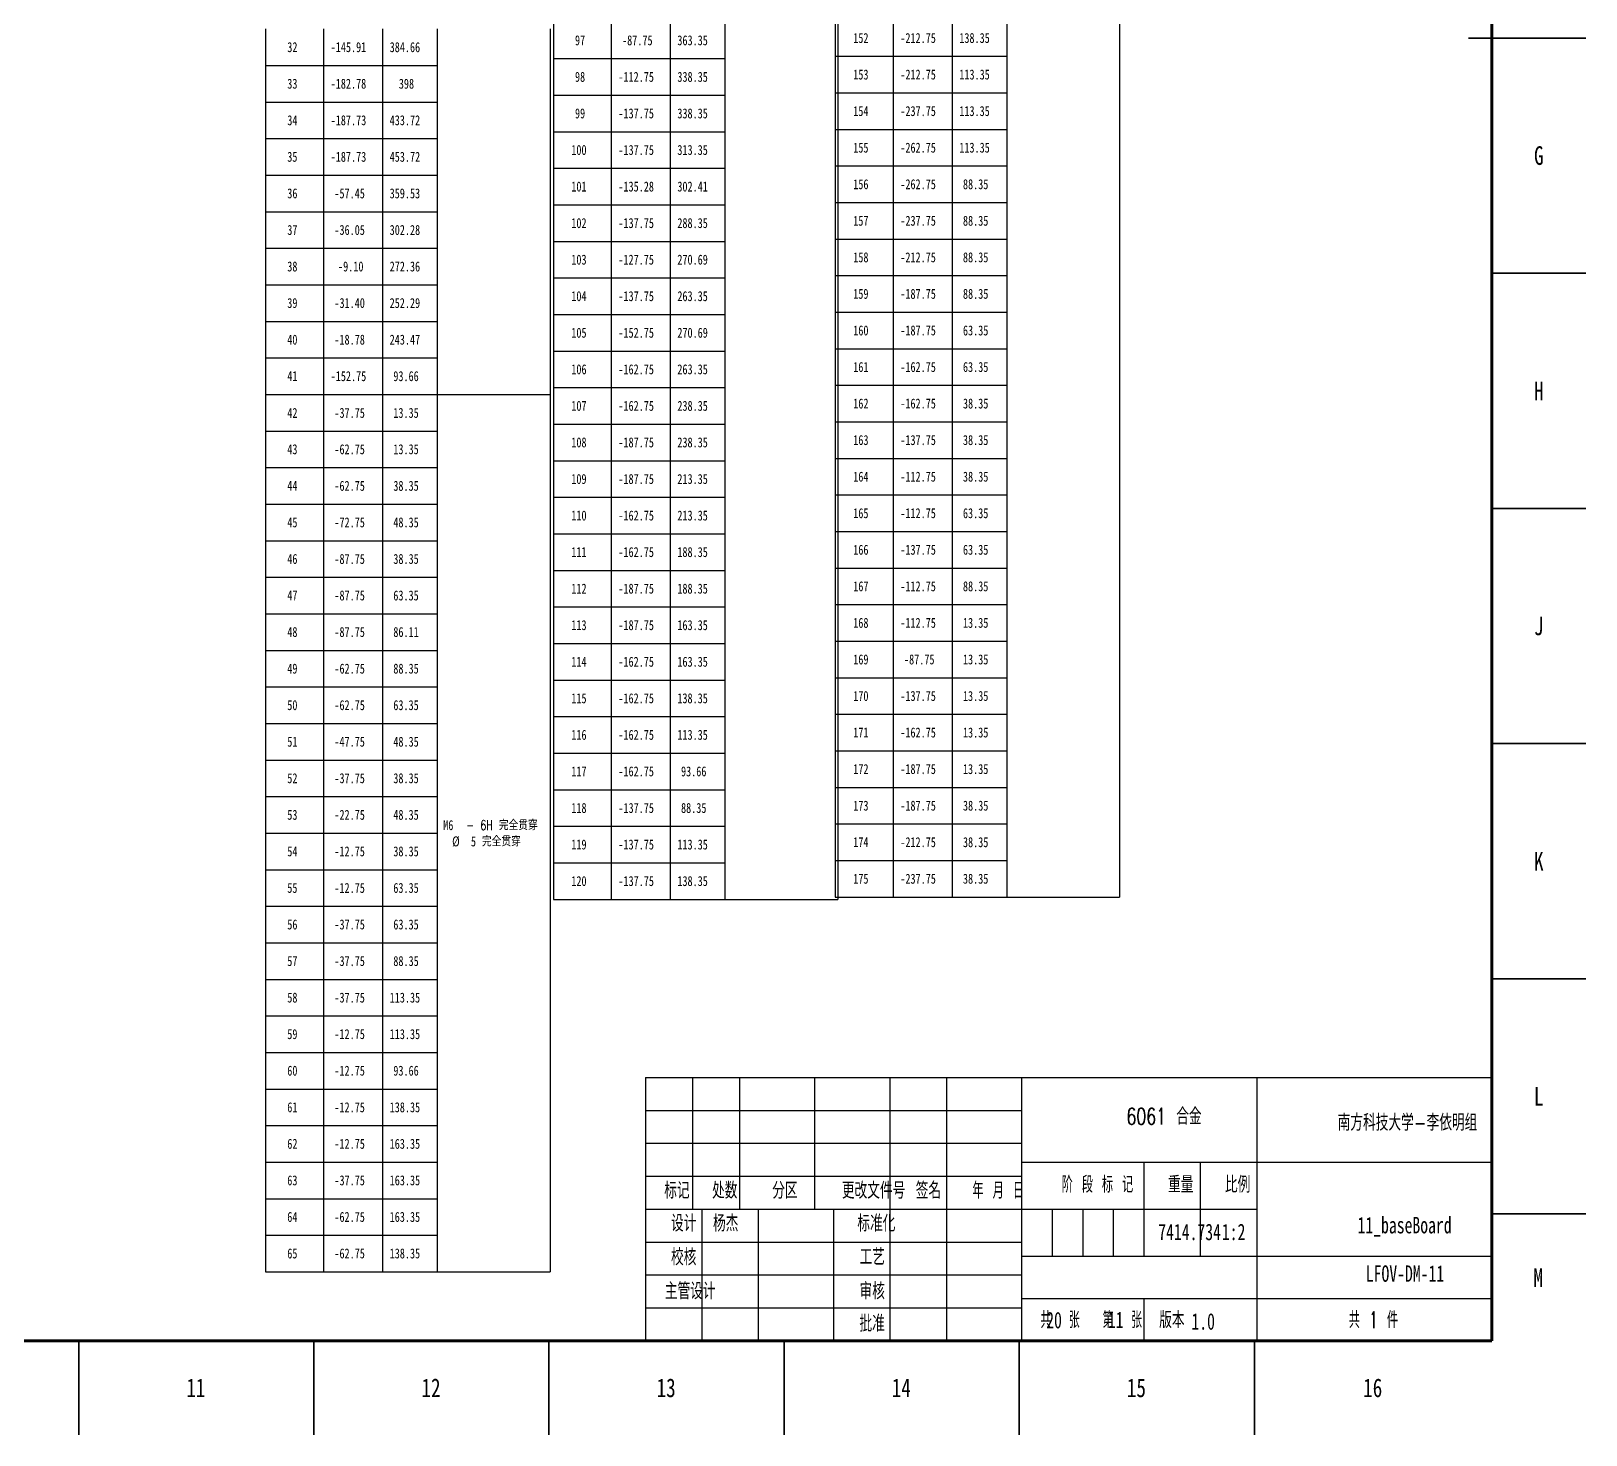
# Model space of a CAD drawing. Header units: millimetres. Extents: x 0 to 841, y 0 to 594.
# Drawn here: x 510.4 to 841, y 0 to 298.5 of the extents above; entities that cross this region are included whole.
import ezdxf

# ---------------------------------------------------------------- set-up
doc = ezdxf.new("R2010")
doc.units = ezdxf.units.MM
for name, color, linetype in [('10', 7, 'Continuous'), ('5', 7, 'Continuous'), ('SLD-0', 7, 'Continuous')]:
    doc.layers.add(name, color=color, linetype=linetype)
doc.layers.add('根据设置的颜色创建', color=7, linetype='Continuous', lineweight=25)
doc.styles.add('SLDTEXTSTYLE0', font='TXT', dxfattribs={"width": 0.75})
doc.styles.add('SLDTEXTSTYLE1', font='TXT', dxfattribs={"width": 0.7, "bigfont": 'bigfont'})
doc.styles.add('SLDTEXTSTYLE2', font='TXT', dxfattribs={"width": 0.7})
doc.styles.add('SLDTEXTSTYLE3', font='TXT', dxfattribs={"width": 0.62, "bigfont": 'bigfont'})
doc.styles.add('SLDTEXTSTYLE4', font='TXT', dxfattribs={"width": 0.6, "bigfont": 'bigfont'})
doc.styles.add('SLDTEXTSTYLE5', font='TXT', dxfattribs={"width": 0.614286, "bigfont": 'bigfont'})
doc.styles.add('SLDTEXTSTYLE6', font='TXT', dxfattribs={"width": 0.75, "bigfont": 'bigfont'})
doc.styles.add('SLDTEXTSTYLE7', font='TXT', dxfattribs={"width": 0.694444, "bigfont": 'bigfont'})

# ---------------------------------------------------------------- blocks, each defined once
blk = doc.blocks.new('SW_TABLEANNOTATION_0')
at = {"layer": '根据设置的颜色创建', "color": 0}
for p, q in [((0, -252), (0, -259.77)), ((12.33, -252), (12.33, -259.77)), ((24.87, -252), (24.87, -259.77)), ((36.47, -252), (36.47, -259.77)), ((60.47, -252), (60.47, -259.77)), ((0, -259.77), (0, -267.54)), ((0, -259.77), (12.33, -259.77)), ((12.33, -259.77), (12.33, -267.54)), ((12.33, -259.77), (24.87, -259.77)), ((24.87, -259.77), (24.87, -267.54)), ((24.87, -259.77), (36.47, -259.77)), ((36.47, -259.77), (36.47, -267.54)), ((60.47, -259.77), (60.47, -267.54)), ((0, -267.54), (0, -275.31)), ((0, -267.54), (12.33, -267.54)), ((12.33, -267.54), (12.33, -275.31)), ((12.33, -267.54), (24.87, -267.54)), ((24.87, -267.54), (24.87, -275.31)), ((24.87, -267.54), (36.47, -267.54)), ((36.47, -267.54), (36.47, -275.31)), ((60.47, -267.54), (60.47, -275.31)), ((0, -275.31), (0, -283.08)), ((0, -275.31), (12.33, -275.31)), ((12.33, -275.31), (12.33, -283.08)), ((12.33, -275.31), (24.87, -275.31)), ((24.87, -275.31), (24.87, -283.08)), ((24.87, -275.31), (36.47, -275.31)), ((36.47, -275.31), (36.47, -283.08)), ((60.47, -275.31), (60.47, -283.08)), ((0, -283.08), (0, -290.86)), ((0, -283.08), (12.33, -283.08)), ((12.33, -283.08), (12.33, -290.86)), ((12.33, -283.08), (24.87, -283.08)), ((24.87, -283.08), (24.87, -290.86)), ((24.87, -283.08), (36.47, -283.08)), ((36.47, -283.08), (36.47, -290.86)), ((60.47, -283.08), (60.47, -290.86)), ((0, -290.86), (0, -298.63)), ((0, -290.86), (12.33, -290.86)), ((12.33, -290.86), (12.33, -298.63)), ((12.33, -290.86), (24.87, -290.86)), ((24.87, -290.86), (24.87, -298.63)), ((24.87, -290.86), (36.47, -290.86)), ((36.47, -290.86), (36.47, -298.63)), ((60.47, -290.86), (60.47, -298.63)), ((0, -298.63), (0, -306.4)), ((0, -298.63), (12.33, -298.63)), ((12.33, -298.63), (12.33, -306.4)), ((12.33, -298.63), (24.87, -298.63)), ((24.87, -298.63), (24.87, -306.4)), ((24.87, -298.63), (36.47, -298.63)), ((36.47, -298.63), (36.47, -306.4)), ((60.47, -298.63), (60.47, -306.4)), ((0, -306.4), (0, -314.17)), ((0, -306.4), (12.33, -306.4)), ((12.33, -306.4), (12.33, -314.17)), ((12.33, -306.4), (24.87, -306.4)), ((24.87, -306.4), (24.87, -314.17)), ((24.87, -306.4), (36.47, -306.4)), ((36.47, -306.4), (36.47, -314.17)), ((60.47, -306.4), (60.47, -314.17)), ((0, -314.17), (0, -321.95)), ((0, -314.17), (12.33, -314.17)), ((12.33, -314.17), (12.33, -321.95)), ((12.33, -314.17), (24.87, -314.17)), ((24.87, -314.17), (24.87, -321.95)), ((24.87, -314.17), (36.47, -314.17)), ((36.47, -314.17), (36.47, -321.95)), ((60.47, -314.17), (60.47, -321.95)), ((0, -321.95), (0, -329.72)), ((0, -321.95), (12.33, -321.95)), ((12.33, -321.95), (12.33, -329.72)), ((12.33, -321.95), (24.87, -321.95)), ((24.87, -321.95), (24.87, -329.72)), ((24.87, -321.95), (36.47, -321.95)), ((36.47, -321.95), (36.47, -329.72)), ((60.47, -321.95), (60.47, -329.72)), ((0, -329.72), (0, -337.49)), ((0, -329.72), (12.33, -329.72)), ((12.33, -329.72), (12.33, -337.49)), ((12.33, -329.72), (24.87, -329.72)), ((24.87, -329.72), (24.87, -337.49)), ((24.87, -329.72), (36.47, -329.72)), ((36.47, -329.72), (36.47, -337.49)), ((36.47, -329.72), (60.47, -329.72)), ((36.47, -329.72), (60.47, -329.72)), ((60.47, -329.72), (60.47, -337.49)), ((0, -337.49), (0, -345.26)), ((0, -337.49), (12.33, -337.49)), ((12.33, -337.49), (12.33, -345.26)), ((12.33, -337.49), (24.87, -337.49)), ((24.87, -337.49), (24.87, -345.26)), ((24.87, -337.49), (36.47, -337.49)), ((36.47, -337.49), (36.47, -345.26)), ((60.47, -337.49), (60.47, -345.26)), ((0, -345.26), (0, -353.04)), ((0, -345.26), (12.33, -345.26)), ((12.33, -345.26), (12.33, -353.04)), ((12.33, -345.26), (24.87, -345.26)), ((24.87, -345.26), (24.87, -353.04)), ((24.87, -345.26), (36.47, -345.26)), ((36.47, -345.26), (36.47, -353.04)), ((60.47, -345.26), (60.47, -353.04)), ((0, -353.04), (0, -360.81)), ((0, -353.04), (12.33, -353.04)), ((12.33, -353.04), (12.33, -360.81)), ((12.33, -353.04), (24.87, -353.04)), ((24.87, -353.04), (24.87, -360.81)), ((24.87, -353.04), (36.47, -353.04)), ((36.47, -353.04), (36.47, -360.81)), ((60.47, -353.04), (60.47, -360.81)), ((0, -360.81), (0, -368.58)), ((0, -360.81), (12.33, -360.81)), ((12.33, -360.81), (12.33, -368.58)), ((12.33, -360.81), (24.87, -360.81)), ((24.87, -360.81), (24.87, -368.58)), ((24.87, -360.81), (36.47, -360.81)), ((36.47, -360.81), (36.47, -368.58)), ((60.47, -360.81), (60.47, -368.58)), ((0, -368.58), (0, -376.35)), ((0, -368.58), (12.33, -368.58)), ((12.33, -368.58), (12.33, -376.35)), ((12.33, -368.58), (24.87, -368.58)), ((24.87, -368.58), (24.87, -376.35)), ((24.87, -368.58), (36.47, -368.58)), ((36.47, -368.58), (36.47, -376.35)), ((60.47, -368.58), (60.47, -376.35)), ((0, -376.35), (0, -384.13)), ((0, -376.35), (12.33, -376.35)), ((12.33, -376.35), (12.33, -384.13)), ((12.33, -376.35), (24.87, -376.35)), ((24.87, -376.35), (24.87, -384.13)), ((24.87, -376.35), (36.47, -376.35)), ((36.47, -376.35), (36.47, -384.13)), ((60.47, -376.35), (60.47, -384.13)), ((0, -384.13), (0, -391.9)), ((0, -384.13), (12.33, -384.13)), ((12.33, -384.13), (12.33, -391.9)), ((12.33, -384.13), (24.87, -384.13)), ((24.87, -384.13), (24.87, -391.9)), ((24.87, -384.13), (36.47, -384.13)), ((36.47, -384.13), (36.47, -391.9)), ((60.47, -384.13), (60.47, -391.9)), ((0, -391.9), (0, -399.67)), ((0, -391.9), (12.33, -391.9)), ((12.33, -391.9), (12.33, -399.67)), ((12.33, -391.9), (24.87, -391.9)), ((24.87, -391.9), (24.87, -399.67)), ((24.87, -391.9), (36.47, -391.9)), ((36.47, -391.9), (36.47, -399.67)), ((60.47, -391.9), (60.47, -399.67)), ((0, -399.67), (0, -407.44)), ((0, -399.67), (12.33, -399.67)), ((12.33, -399.67), (12.33, -407.44)), ((12.33, -399.67), (24.87, -399.67)), ((24.87, -399.67), (24.87, -407.44)), ((24.87, -399.67), (36.47, -399.67)), ((36.47, -399.67), (36.47, -407.44)), ((60.47, -399.67), (60.47, -407.44)), ((0, -407.44), (0, -415.21)), ((0, -407.44), (12.33, -407.44)), ((12.33, -407.44), (12.33, -415.21)), ((12.33, -407.44), (24.87, -407.44)), ((24.87, -407.44), (24.87, -415.21)), ((24.87, -407.44), (36.47, -407.44)), ((36.47, -407.44), (36.47, -415.21)), ((60.47, -407.44), (60.47, -415.21)), ((0, -415.21), (0, -422.99)), ((0, -415.21), (12.33, -415.21)), ((12.33, -415.21), (12.33, -422.99)), ((12.33, -415.21), (24.87, -415.21)), ((24.87, -415.21), (24.87, -422.99)), ((24.87, -415.21), (36.47, -415.21)), ((36.47, -415.21), (36.47, -422.99)), ((60.47, -415.21), (60.47, -422.99)), ((0, -422.99), (0, -430.76)), ((0, -422.99), (12.33, -422.99)), ((12.33, -422.99), (12.33, -430.76)), ((12.33, -422.99), (24.87, -422.99)), ((24.87, -422.99), (24.87, -430.76)), ((24.87, -422.99), (36.47, -422.99)), ((36.47, -422.99), (36.47, -430.76)), ((60.47, -422.99), (60.47, -430.76)), ((0, -430.76), (0, -438.53)), ((0, -430.76), (12.33, -430.76)), ((12.33, -430.76), (12.33, -438.53)), ((12.33, -430.76), (24.87, -430.76)), ((24.87, -430.76), (24.87, -438.53)), ((24.87, -430.76), (36.47, -430.76)), ((36.47, -430.76), (36.47, -438.53)), ((60.47, -430.76), (60.47, -438.53)), ((0, -438.53), (0, -446.3)), ((0, -438.53), (12.33, -438.53)), ((12.33, -438.53), (12.33, -446.3)), ((12.33, -438.53), (24.87, -438.53)), ((24.87, -438.53), (24.87, -446.3)), ((24.87, -438.53), (36.47, -438.53)), ((36.47, -438.53), (36.47, -446.3)), ((60.47, -438.53), (60.47, -446.3)), ((0, -446.3), (0, -454.08)), ((0, -446.3), (12.33, -446.3)), ((12.33, -446.3), (12.33, -454.08)), ((12.33, -446.3), (24.87, -446.3)), ((24.87, -446.3), (24.87, -454.08)), ((24.87, -446.3), (36.47, -446.3)), ((36.47, -446.3), (36.47, -454.08)), ((60.47, -446.3), (60.47, -454.08)), ((0, -454.08), (0, -461.85)), ((0, -454.08), (12.33, -454.08)), ((12.33, -454.08), (12.33, -461.85)), ((12.33, -454.08), (24.87, -454.08)), ((24.87, -454.08), (24.87, -461.85)), ((24.87, -454.08), (36.47, -454.08)), ((36.47, -454.08), (36.47, -461.85)), ((60.47, -454.08), (60.47, -461.85)), ((0, -461.85), (0, -469.62)), ((0, -461.85), (12.33, -461.85)), ((12.33, -461.85), (12.33, -469.62)), ((12.33, -461.85), (24.87, -461.85)), ((24.87, -461.85), (24.87, -469.62)), ((24.87, -461.85), (36.47, -461.85)), ((36.47, -461.85), (36.47, -469.62)), ((60.47, -461.85), (60.47, -469.62)), ((0, -469.62), (0, -477.39)), ((0, -469.62), (12.33, -469.62)), ((12.33, -469.62), (12.33, -477.39)), ((12.33, -469.62), (24.87, -469.62)), ((24.87, -469.62), (24.87, -477.39)), ((24.87, -469.62), (36.47, -469.62)), ((36.47, -469.62), (36.47, -477.39)), ((60.47, -469.62), (60.47, -477.39)), ((0, -477.39), (0, -485.17)), ((0, -477.39), (12.33, -477.39)), ((12.33, -477.39), (12.33, -485.17)), ((12.33, -477.39), (24.87, -477.39)), ((24.87, -477.39), (24.87, -485.17)), ((24.87, -477.39), (36.47, -477.39)), ((36.47, -477.39), (36.47, -485.17)), ((60.47, -477.39), (60.47, -485.17)), ((0, -485.17), (0, -492.94)), ((0, -485.17), (12.33, -485.17)), ((12.33, -485.17), (12.33, -492.94)), ((12.33, -485.17), (24.87, -485.17)), ((24.87, -485.17), (24.87, -492.94)), ((24.87, -485.17), (36.47, -485.17)), ((36.47, -485.17), (36.47, -492.94)), ((60.47, -485.17), (60.47, -492.94)), ((0, -492.94), (0, -500.71)), ((0, -492.94), (12.33, -492.94)), ((12.33, -492.94), (12.33, -500.71)), ((12.33, -492.94), (24.87, -492.94)), ((24.87, -492.94), (24.87, -500.71)), ((24.87, -492.94), (36.47, -492.94)), ((36.47, -492.94), (36.47, -500.71)), ((60.47, -492.94), (60.47, -500.71)), ((0, -500.71), (0, -508.48)), ((0, -500.71), (12.33, -500.71)), ((12.33, -500.71), (12.33, -508.48)), ((12.33, -500.71), (24.87, -500.71)), ((24.87, -500.71), (24.87, -508.48)), ((24.87, -500.71), (36.47, -500.71)), ((36.47, -500.71), (36.47, -508.48)), ((60.47, -500.71), (60.47, -508.48)), ((0, -508.48), (0, -516.26)), ((0, -508.48), (12.33, -508.48)), ((12.33, -508.48), (12.33, -516.26)), ((12.33, -508.48), (24.87, -508.48)), ((24.87, -508.48), (24.87, -516.26)), ((24.87, -508.48), (36.47, -508.48)), ((36.47, -508.48), (36.47, -516.26)), ((60.47, -508.48), (60.47, -516.26)), ((0, -516.26), (12.33, -516.26)), ((12.33, -516.26), (24.87, -516.26)), ((24.87, -516.26), (36.47, -516.26)), ((36.47, -516.26), (60.47, -516.26))]:
    blk.add_line(p, q, dxfattribs=at)
at = {"layer": '根据设置的颜色创建', "color": 0, "attachment_point": 1}
for s, insert, char_height, style in [('32', (4.6, -254.81), 2.117, 'SLDTEXTSTYLE0'), ('-145.91', (13.83, -254.81), 2.117, 'SLDTEXTSTYLE0'), ('384.66', (26.37, -254.81), 2.117, 'SLDTEXTSTYLE0'), ('33', (4.6, -262.58), 2.117, 'SLDTEXTSTYLE0'), ('-182.78', (13.83, -262.58), 2.117, 'SLDTEXTSTYLE0'), ('398', (28.32, -262.58), 2.117, 'SLDTEXTSTYLE0'), ('34', (4.6, -270.35), 2.117, 'SLDTEXTSTYLE0'), ('-187.73', (13.83, -270.35), 2.117, 'SLDTEXTSTYLE0'), ('433.72', (26.37, -270.35), 2.117, 'SLDTEXTSTYLE0'), ('35', (4.6, -278.12), 2.117, 'SLDTEXTSTYLE0'), ('-187.73', (13.83, -278.12), 2.117, 'SLDTEXTSTYLE0'), ('453.72', (26.37, -278.12), 2.117, 'SLDTEXTSTYLE0'), ('36', (4.6, -285.9), 2.117, 'SLDTEXTSTYLE0'), ('-57.45', (14.62, -285.9), 2.117, 'SLDTEXTSTYLE0'), ('359.53', (26.37, -285.9), 2.117, 'SLDTEXTSTYLE0'), ('37', (4.6, -293.67), 2.117, 'SLDTEXTSTYLE0'), ('-36.05', (14.62, -293.67), 2.117, 'SLDTEXTSTYLE0'), ('302.28', (26.37, -293.67), 2.117, 'SLDTEXTSTYLE0'), ('38', (4.6, -301.44), 2.117, 'SLDTEXTSTYLE0'), ('-9.10', (15.4, -301.44), 2.117, 'SLDTEXTSTYLE0'), ('272.36', (26.37, -301.44), 2.117, 'SLDTEXTSTYLE0'), ('39', (4.6, -309.21), 2.117, 'SLDTEXTSTYLE0'), ('-31.40', (14.62, -309.21), 2.117, 'SLDTEXTSTYLE0'), ('252.29', (26.37, -309.21), 2.117, 'SLDTEXTSTYLE0'), ('40', (4.6, -316.99), 2.117, 'SLDTEXTSTYLE0'), ('-18.78', (14.62, -316.99), 2.117, 'SLDTEXTSTYLE0'), ('243.47', (26.37, -316.99), 2.117, 'SLDTEXTSTYLE0'), ('41', (4.6, -324.76), 2.117, 'SLDTEXTSTYLE0'), ('-152.75', (13.83, -324.76), 2.117, 'SLDTEXTSTYLE0'), ('93.66', (27.15, -324.76), 2.117, 'SLDTEXTSTYLE0'), ('42', (4.6, -332.57), 2.117, 'SLDTEXTSTYLE0'), ('-37.75', (14.62, -332.57), 2.117, 'SLDTEXTSTYLE0'), ('13.35', (27.15, -332.57), 2.117, 'SLDTEXTSTYLE0'), ('43', (4.6, -340.3), 2.117, 'SLDTEXTSTYLE0'), ('-62.75', (14.62, -340.3), 2.117, 'SLDTEXTSTYLE0'), ('13.35', (27.15, -340.3), 2.117, 'SLDTEXTSTYLE0'), ('44', (4.6, -348.08), 2.117, 'SLDTEXTSTYLE0'), ('-62.75', (14.62, -348.08), 2.117, 'SLDTEXTSTYLE0'), ('38.35', (27.15, -348.08), 2.117, 'SLDTEXTSTYLE0'), ('45', (4.6, -355.85), 2.117, 'SLDTEXTSTYLE0'), ('-72.75', (14.62, -355.85), 2.117, 'SLDTEXTSTYLE0'), ('48.35', (27.15, -355.85), 2.117, 'SLDTEXTSTYLE0'), ('46', (4.6, -363.62), 2.117, 'SLDTEXTSTYLE0'), ('-87.75', (14.62, -363.62), 2.117, 'SLDTEXTSTYLE0'), ('38.35', (27.15, -363.62), 2.117, 'SLDTEXTSTYLE0'), ('47', (4.6, -371.39), 2.117, 'SLDTEXTSTYLE0'), ('-87.75', (14.62, -371.39), 2.117, 'SLDTEXTSTYLE0'), ('63.35', (27.15, -371.39), 2.117, 'SLDTEXTSTYLE0'), ('48', (4.6, -379.16), 2.117, 'SLDTEXTSTYLE0'), ('-87.75', (14.62, -379.16), 2.117, 'SLDTEXTSTYLE0'), ('86.11', (27.15, -379.16), 2.117, 'SLDTEXTSTYLE0'), ('49', (4.6, -386.94), 2.117, 'SLDTEXTSTYLE0'), ('-62.75', (14.62, -386.94), 2.117, 'SLDTEXTSTYLE0'), ('88.35', (27.15, -386.94), 2.117, 'SLDTEXTSTYLE0'), ('50', (4.6, -394.71), 2.117, 'SLDTEXTSTYLE0'), ('-62.75', (14.62, -394.71), 2.117, 'SLDTEXTSTYLE0'), ('63.35', (27.15, -394.71), 2.117, 'SLDTEXTSTYLE0'), ('51', (4.6, -402.48), 2.117, 'SLDTEXTSTYLE0'), ('-47.75', (14.62, -402.48), 2.117, 'SLDTEXTSTYLE0'), ('48.35', (27.15, -402.48), 2.117, 'SLDTEXTSTYLE0'), ('52', (4.6, -410.25), 2.117, 'SLDTEXTSTYLE0'), ('-37.75', (14.62, -410.25), 2.117, 'SLDTEXTSTYLE0'), ('38.35', (27.15, -410.25), 2.117, 'SLDTEXTSTYLE0'), ('53', (4.6, -418.03), 2.117, 'SLDTEXTSTYLE0'), ('-22.75', (14.62, -418.03), 2.117, 'SLDTEXTSTYLE0'), ('48.35', (27.15, -418.03), 2.117, 'SLDTEXTSTYLE0'), ('M6', (37.76, -420.23), 2.117, 'SLDTEXTSTYLE0'), ('- 6H 完全贯穿', (42.7, -420.23), 2.117, 'SLDTEXTSTYLE7'), ('54', (4.6, -425.8), 2.117, 'SLDTEXTSTYLE0'), ('-12.75', (14.62, -425.8), 2.117, 'SLDTEXTSTYLE0'), ('38.35', (27.15, -425.8), 2.117, 'SLDTEXTSTYLE0'), ('%%c', (39.66, -423.68), 2.117, 'SLDTEXTSTYLE0'), ('5', (43.65, -423.68), 2.12, 'SLDTEXTSTYLE0'), ('完全贯穿', (46, -423.68), 2.117, 'SLDTEXTSTYLE6'), ('55', (4.6, -433.57), 2.117, 'SLDTEXTSTYLE0'), ('-12.75', (14.62, -433.57), 2.117, 'SLDTEXTSTYLE0'), ('63.35', (27.15, -433.57), 2.117, 'SLDTEXTSTYLE0'), ('56', (4.6, -441.34), 2.117, 'SLDTEXTSTYLE0'), ('-37.75', (14.62, -441.34), 2.117, 'SLDTEXTSTYLE0'), ('63.35', (27.15, -441.34), 2.117, 'SLDTEXTSTYLE0'), ('57', (4.6, -449.12), 2.117, 'SLDTEXTSTYLE0'), ('-37.75', (14.62, -449.12), 2.117, 'SLDTEXTSTYLE0'), ('88.35', (27.15, -449.12), 2.117, 'SLDTEXTSTYLE0'), ('58', (4.6, -456.89), 2.117, 'SLDTEXTSTYLE0'), ('-37.75', (14.62, -456.89), 2.117, 'SLDTEXTSTYLE0'), ('113.35', (26.37, -456.89), 2.117, 'SLDTEXTSTYLE0'), ('59', (4.6, -464.66), 2.117, 'SLDTEXTSTYLE0'), ('-12.75', (14.62, -464.66), 2.117, 'SLDTEXTSTYLE0'), ('113.35', (26.37, -464.66), 2.117, 'SLDTEXTSTYLE0'), ('60', (4.6, -472.43), 2.117, 'SLDTEXTSTYLE0'), ('-12.75', (14.62, -472.43), 2.117, 'SLDTEXTSTYLE0'), ('93.66', (27.15, -472.43), 2.117, 'SLDTEXTSTYLE0'), ('61', (4.6, -480.21), 2.117, 'SLDTEXTSTYLE0'), ('-12.75', (14.62, -480.21), 2.117, 'SLDTEXTSTYLE0'), ('138.35', (26.37, -480.21), 2.117, 'SLDTEXTSTYLE0'), ('62', (4.6, -487.98), 2.117, 'SLDTEXTSTYLE0'), ('-12.75', (14.62, -487.98), 2.117, 'SLDTEXTSTYLE0'), ('163.35', (26.37, -487.98), 2.117, 'SLDTEXTSTYLE0'), ('63', (4.6, -495.75), 2.117, 'SLDTEXTSTYLE0'), ('-37.75', (14.62, -495.75), 2.117, 'SLDTEXTSTYLE0'), ('163.35', (26.37, -495.75), 2.117, 'SLDTEXTSTYLE0'), ('64', (4.6, -503.52), 2.117, 'SLDTEXTSTYLE0'), ('-62.75', (14.62, -503.52), 2.117, 'SLDTEXTSTYLE0'), ('163.35', (26.37, -503.52), 2.117, 'SLDTEXTSTYLE0'), ('65', (4.6, -511.29), 2.117, 'SLDTEXTSTYLE0'), ('-62.75', (14.62, -511.29), 2.117, 'SLDTEXTSTYLE0'), ('138.35', (26.37, -511.29), 2.117, 'SLDTEXTSTYLE0')]:
    blk.add_mtext(s, dxfattribs=dict(at, insert=insert, char_height=char_height, style=style))
blk = doc.blocks.new('SW_TABLEANNOTATION_2')
at = {"layer": '根据设置的颜色创建', "color": 0}
for p, q in [((0, -252), (0, -259.77)), ((12.33, -252), (12.33, -259.77)), ((24.87, -252), (24.87, -259.77)), ((36.47, -252), (36.47, -259.77)), ((60.47, -252), (60.47, -259.77)), ((0, -259.77), (0, -267.54)), ((0, -259.77), (12.33, -259.77)), ((12.33, -259.77), (12.33, -267.54)), ((12.33, -259.77), (24.87, -259.77)), ((24.87, -259.77), (24.87, -267.54)), ((24.87, -259.77), (36.47, -259.77)), ((36.47, -259.77), (36.47, -267.54)), ((60.47, -259.77), (60.47, -267.54)), ((0, -267.54), (0, -275.31)), ((0, -267.54), (12.33, -267.54)), ((12.33, -267.54), (12.33, -275.31)), ((12.33, -267.54), (24.87, -267.54)), ((24.87, -267.54), (24.87, -275.31)), ((24.87, -267.54), (36.47, -267.54)), ((36.47, -267.54), (36.47, -275.31)), ((60.47, -267.54), (60.47, -275.31)), ((0, -275.31), (0, -283.08)), ((0, -275.31), (12.33, -275.31)), ((12.33, -275.31), (12.33, -283.08)), ((12.33, -275.31), (24.87, -275.31)), ((24.87, -275.31), (24.87, -283.08)), ((24.87, -275.31), (36.47, -275.31)), ((36.47, -275.31), (36.47, -283.08)), ((60.47, -275.31), (60.47, -283.08)), ((0, -283.08), (0, -290.86)), ((0, -283.08), (12.33, -283.08)), ((12.33, -283.08), (12.33, -290.86)), ((12.33, -283.08), (24.87, -283.08)), ((24.87, -283.08), (24.87, -290.86)), ((24.87, -283.08), (36.47, -283.08)), ((36.47, -283.08), (36.47, -290.86)), ((60.47, -283.08), (60.47, -290.86)), ((0, -290.86), (0, -298.63)), ((0, -290.86), (12.33, -290.86)), ((12.33, -290.86), (12.33, -298.63)), ((12.33, -290.86), (24.87, -290.86)), ((24.87, -290.86), (24.87, -298.63)), ((24.87, -290.86), (36.47, -290.86)), ((36.47, -290.86), (36.47, -298.63)), ((60.47, -290.86), (60.47, -298.63)), ((0, -298.63), (0, -306.4)), ((0, -298.63), (12.33, -298.63)), ((12.33, -298.63), (12.33, -306.4)), ((12.33, -298.63), (24.87, -298.63)), ((24.87, -298.63), (24.87, -306.4)), ((24.87, -298.63), (36.47, -298.63)), ((36.47, -298.63), (36.47, -306.4)), ((60.47, -298.63), (60.47, -306.4)), ((0, -306.4), (0, -314.17)), ((0, -306.4), (12.33, -306.4)), ((12.33, -306.4), (12.33, -314.17)), ((12.33, -306.4), (24.87, -306.4)), ((24.87, -306.4), (24.87, -314.17)), ((24.87, -306.4), (36.47, -306.4)), ((36.47, -306.4), (36.47, -314.17)), ((60.47, -306.4), (60.47, -314.17)), ((0, -314.17), (0, -321.95)), ((0, -314.17), (12.33, -314.17)), ((12.33, -314.17), (12.33, -321.95)), ((12.33, -314.17), (24.87, -314.17)), ((24.87, -314.17), (24.87, -321.95)), ((24.87, -314.17), (36.47, -314.17)), ((36.47, -314.17), (36.47, -321.95)), ((60.47, -314.17), (60.47, -321.95)), ((0, -321.95), (0, -329.72)), ((0, -321.95), (12.33, -321.95)), ((12.33, -321.95), (12.33, -329.72)), ((12.33, -321.95), (24.87, -321.95)), ((24.87, -321.95), (24.87, -329.72)), ((24.87, -321.95), (36.47, -321.95)), ((36.47, -321.95), (36.47, -329.72)), ((60.47, -321.95), (60.47, -329.72)), ((0, -329.72), (0, -337.49)), ((0, -329.72), (12.33, -329.72)), ((12.33, -329.72), (12.33, -337.49)), ((12.33, -329.72), (24.87, -329.72)), ((24.87, -329.72), (24.87, -337.49)), ((24.87, -329.72), (36.47, -329.72)), ((36.47, -329.72), (36.47, -337.49)), ((60.47, -329.72), (60.47, -337.49)), ((0, -337.49), (0, -345.26)), ((0, -337.49), (12.33, -337.49)), ((12.33, -337.49), (12.33, -345.26)), ((12.33, -337.49), (24.87, -337.49)), ((24.87, -337.49), (24.87, -345.26)), ((24.87, -337.49), (36.47, -337.49)), ((36.47, -337.49), (36.47, -345.26)), ((60.47, -337.49), (60.47, -345.26)), ((0, -345.26), (0, -353.04)), ((0, -345.26), (12.33, -345.26)), ((12.33, -345.26), (12.33, -353.04)), ((12.33, -345.26), (24.87, -345.26)), ((24.87, -345.26), (24.87, -353.04)), ((24.87, -345.26), (36.47, -345.26)), ((36.47, -345.26), (36.47, -353.04)), ((60.47, -345.26), (60.47, -353.04)), ((0, -353.04), (0, -360.81)), ((0, -353.04), (12.33, -353.04)), ((12.33, -353.04), (12.33, -360.81)), ((12.33, -353.04), (24.87, -353.04)), ((24.87, -353.04), (24.87, -360.81)), ((24.87, -353.04), (36.47, -353.04)), ((36.47, -353.04), (36.47, -360.81)), ((60.47, -353.04), (60.47, -360.81)), ((0, -360.81), (0, -368.58)), ((0, -360.81), (12.33, -360.81)), ((12.33, -360.81), (12.33, -368.58)), ((12.33, -360.81), (24.87, -360.81)), ((24.87, -360.81), (24.87, -368.58)), ((24.87, -360.81), (36.47, -360.81)), ((36.47, -360.81), (36.47, -368.58)), ((60.47, -360.81), (60.47, -368.58)), ((0, -368.58), (0, -376.35)), ((0, -368.58), (12.33, -368.58)), ((12.33, -368.58), (12.33, -376.35)), ((12.33, -368.58), (24.87, -368.58)), ((24.87, -368.58), (24.87, -376.35)), ((24.87, -368.58), (36.47, -368.58)), ((36.47, -368.58), (36.47, -376.35)), ((60.47, -368.58), (60.47, -376.35)), ((0, -376.35), (0, -384.13)), ((0, -376.35), (12.33, -376.35)), ((12.33, -376.35), (12.33, -384.13)), ((12.33, -376.35), (24.87, -376.35)), ((24.87, -376.35), (24.87, -384.13)), ((24.87, -376.35), (36.47, -376.35)), ((36.47, -376.35), (36.47, -384.13)), ((60.47, -376.35), (60.47, -384.13)), ((0, -384.13), (0, -391.9)), ((0, -384.13), (12.33, -384.13)), ((12.33, -384.13), (12.33, -391.9)), ((12.33, -384.13), (24.87, -384.13)), ((24.87, -384.13), (24.87, -391.9)), ((24.87, -384.13), (36.47, -384.13)), ((36.47, -384.13), (36.47, -391.9)), ((60.47, -384.13), (60.47, -391.9)), ((0, -391.9), (0, -399.67)), ((0, -391.9), (12.33, -391.9)), ((12.33, -391.9), (12.33, -399.67)), ((12.33, -391.9), (24.87, -391.9)), ((24.87, -391.9), (24.87, -399.67)), ((24.87, -391.9), (36.47, -391.9)), ((36.47, -391.9), (36.47, -399.67)), ((60.47, -391.9), (60.47, -399.67)), ((0, -399.67), (0, -407.44)), ((0, -399.67), (12.33, -399.67)), ((12.33, -399.67), (12.33, -407.44)), ((12.33, -399.67), (24.87, -399.67)), ((24.87, -399.67), (24.87, -407.44)), ((24.87, -399.67), (36.47, -399.67)), ((36.47, -399.67), (36.47, -407.44)), ((60.47, -399.67), (60.47, -407.44)), ((0, -407.44), (0, -415.21)), ((0, -407.44), (12.33, -407.44)), ((12.33, -407.44), (12.33, -415.21)), ((12.33, -407.44), (24.87, -407.44)), ((24.87, -407.44), (24.87, -415.21)), ((24.87, -407.44), (36.47, -407.44)), ((36.47, -407.44), (36.47, -415.21)), ((60.47, -407.44), (60.47, -415.21)), ((0, -415.21), (0, -422.99)), ((0, -415.21), (12.33, -415.21)), ((12.33, -415.21), (12.33, -422.99)), ((12.33, -415.21), (24.87, -415.21)), ((24.87, -415.21), (24.87, -422.99)), ((24.87, -415.21), (36.47, -415.21)), ((36.47, -415.21), (36.47, -422.99)), ((60.47, -415.21), (60.47, -422.99)), ((0, -422.99), (0, -430.76)), ((0, -422.99), (12.33, -422.99)), ((12.33, -422.99), (12.33, -430.76)), ((12.33, -422.99), (24.87, -422.99)), ((24.87, -422.99), (24.87, -430.76)), ((24.87, -422.99), (36.47, -422.99)), ((36.47, -422.99), (36.47, -430.76)), ((60.47, -422.99), (60.47, -430.76)), ((0, -430.76), (0, -438.53)), ((0, -430.76), (12.33, -430.76)), ((12.33, -430.76), (12.33, -438.53)), ((12.33, -430.76), (24.87, -430.76)), ((24.87, -430.76), (24.87, -438.53)), ((24.87, -430.76), (36.47, -430.76)), ((36.47, -430.76), (36.47, -438.53)), ((60.47, -430.76), (60.47, -438.53)), ((0, -438.53), (12.33, -438.53)), ((12.33, -438.53), (24.87, -438.53)), ((24.87, -438.53), (36.47, -438.53)), ((36.47, -438.53), (60.47, -438.53))]:
    blk.add_line(p, q, dxfattribs=at)
at = {"layer": '根据设置的颜色创建', "color": 0, "char_height": 2.117, "attachment_point": 1, "style": 'SLDTEXTSTYLE0'}
for s, insert in [('97', (4.6, -254.81)), ('-87.75', (14.62, -254.81)), ('363.35', (26.37, -254.81)), ('98', (4.6, -262.58)), ('-112.75', (13.83, -262.58)), ('338.35', (26.37, -262.58)), ('99', (4.6, -270.35)), ('-137.75', (13.83, -270.35)), ('338.35', (26.37, -270.35)), ('100', (3.82, -278.12)), ('-137.75', (13.83, -278.12)), ('313.35', (26.37, -278.12)), ('101', (3.82, -285.9)), ('-135.28', (13.83, -285.9)), ('302.41', (26.37, -285.9)), ('102', (3.82, -293.67)), ('-137.75', (13.83, -293.67)), ('288.35', (26.37, -293.67)), ('103', (3.82, -301.44)), ('-127.75', (13.83, -301.44)), ('270.69', (26.37, -301.44)), ('104', (3.82, -309.21)), ('-137.75', (13.83, -309.21)), ('263.35', (26.37, -309.21)), ('105', (3.82, -316.99)), ('-152.75', (13.83, -316.99)), ('270.69', (26.37, -316.99)), ('106', (3.82, -324.76)), ('-162.75', (13.83, -324.76)), ('263.35', (26.37, -324.76)), ('107', (3.82, -332.53)), ('-162.75', (13.83, -332.53)), ('238.35', (26.37, -332.53)), ('108', (3.82, -340.3)), ('-187.75', (13.83, -340.3)), ('238.35', (26.37, -340.3)), ('109', (3.82, -348.08)), ('-187.75', (13.83, -348.08)), ('213.35', (26.37, -348.08)), ('110', (3.82, -355.85)), ('-162.75', (13.83, -355.85)), ('213.35', (26.37, -355.85)), ('111', (3.82, -363.62)), ('-162.75', (13.83, -363.62)), ('188.35', (26.37, -363.62)), ('112', (3.82, -371.39)), ('-187.75', (13.83, -371.39)), ('188.35', (26.37, -371.39)), ('113', (3.82, -379.16)), ('-187.75', (13.83, -379.16)), ('163.35', (26.37, -379.16)), ('114', (3.82, -386.94)), ('-162.75', (13.83, -386.94)), ('163.35', (26.37, -386.94)), ('115', (3.82, -394.71)), ('-162.75', (13.83, -394.71)), ('138.35', (26.37, -394.71)), ('116', (3.82, -402.48)), ('-162.75', (13.83, -402.48)), ('113.35', (26.37, -402.48)), ('117', (3.82, -410.25)), ('-162.75', (13.83, -410.25)), ('93.66', (27.15, -410.25)), ('118', (3.82, -418.03)), ('-137.75', (13.83, -418.03)), ('88.35', (27.15, -418.03)), ('119', (3.82, -425.8)), ('-137.75', (13.83, -425.8)), ('113.35', (26.37, -425.8)), ('120', (3.82, -433.57)), ('-137.75', (13.83, -433.57)), ('138.35', (26.37, -433.57))]:
    blk.add_mtext(s, dxfattribs=dict(at, insert=insert))
blk = doc.blocks.new('SW_TABLEANNOTATION_3')
at = {"layer": '根据设置的颜色创建', "color": 0}
for p, q in [((0, -252), (0, -259.77)), ((12.33, -252), (12.33, -259.77)), ((24.87, -252), (24.87, -259.77)), ((36.47, -252), (36.47, -259.77)), ((60.47, -252), (60.47, -259.77)), ((0, -259.77), (0, -267.54)), ((0, -259.77), (12.33, -259.77)), ((12.33, -259.77), (12.33, -267.54)), ((12.33, -259.77), (24.87, -259.77)), ((24.87, -259.77), (24.87, -267.54)), ((24.87, -259.77), (36.47, -259.77)), ((36.47, -259.77), (36.47, -267.54)), ((60.47, -259.77), (60.47, -267.54)), ((0, -267.54), (0, -275.31)), ((0, -267.54), (12.33, -267.54)), ((12.33, -267.54), (12.33, -275.31)), ((12.33, -267.54), (24.87, -267.54)), ((24.87, -267.54), (24.87, -275.31)), ((24.87, -267.54), (36.47, -267.54)), ((36.47, -267.54), (36.47, -275.31)), ((60.47, -267.54), (60.47, -275.31)), ((0, -275.31), (0, -283.08)), ((0, -275.31), (12.33, -275.31)), ((12.33, -275.31), (12.33, -283.08)), ((12.33, -275.31), (24.87, -275.31)), ((24.87, -275.31), (24.87, -283.08)), ((24.87, -275.31), (36.47, -275.31)), ((36.47, -275.31), (36.47, -283.08)), ((60.47, -275.31), (60.47, -283.08)), ((0, -283.08), (0, -290.86)), ((0, -283.08), (12.33, -283.08)), ((12.33, -283.08), (12.33, -290.86)), ((12.33, -283.08), (24.87, -283.08)), ((24.87, -283.08), (24.87, -290.86)), ((24.87, -283.08), (36.47, -283.08)), ((36.47, -283.08), (36.47, -290.86)), ((60.47, -283.08), (60.47, -290.86)), ((0, -290.86), (0, -298.63)), ((0, -290.86), (12.33, -290.86)), ((12.33, -290.86), (12.33, -298.63)), ((12.33, -290.86), (24.87, -290.86)), ((24.87, -290.86), (24.87, -298.63)), ((24.87, -290.86), (36.47, -290.86)), ((36.47, -290.86), (36.47, -298.63)), ((60.47, -290.86), (60.47, -298.63)), ((0, -298.63), (0, -306.4)), ((0, -298.63), (12.33, -298.63)), ((12.33, -298.63), (12.33, -306.4)), ((12.33, -298.63), (24.87, -298.63)), ((24.87, -298.63), (24.87, -306.4)), ((24.87, -298.63), (36.47, -298.63)), ((36.47, -298.63), (36.47, -306.4)), ((60.47, -298.63), (60.47, -306.4)), ((0, -306.4), (0, -314.17)), ((0, -306.4), (12.33, -306.4)), ((12.33, -306.4), (12.33, -314.17)), ((12.33, -306.4), (24.87, -306.4)), ((24.87, -306.4), (24.87, -314.17)), ((24.87, -306.4), (36.47, -306.4)), ((36.47, -306.4), (36.47, -314.17)), ((60.47, -306.4), (60.47, -314.17)), ((0, -314.17), (0, -321.95)), ((0, -314.17), (12.33, -314.17)), ((12.33, -314.17), (12.33, -321.95)), ((12.33, -314.17), (24.87, -314.17)), ((24.87, -314.17), (24.87, -321.95)), ((24.87, -314.17), (36.47, -314.17)), ((36.47, -314.17), (36.47, -321.95)), ((60.47, -314.17), (60.47, -321.95)), ((0, -321.95), (0, -329.72)), ((0, -321.95), (12.33, -321.95)), ((12.33, -321.95), (12.33, -329.72)), ((12.33, -321.95), (24.87, -321.95)), ((24.87, -321.95), (24.87, -329.72)), ((24.87, -321.95), (36.47, -321.95)), ((36.47, -321.95), (36.47, -329.72)), ((60.47, -321.95), (60.47, -329.72)), ((0, -329.72), (0, -337.49)), ((0, -329.72), (12.33, -329.72)), ((12.33, -329.72), (12.33, -337.49)), ((12.33, -329.72), (24.87, -329.72)), ((24.87, -329.72), (24.87, -337.49)), ((24.87, -329.72), (36.47, -329.72)), ((36.47, -329.72), (36.47, -337.49)), ((60.47, -329.72), (60.47, -337.49)), ((0, -337.49), (0, -345.26)), ((0, -337.49), (12.33, -337.49)), ((12.33, -337.49), (12.33, -345.26)), ((12.33, -337.49), (24.87, -337.49)), ((24.87, -337.49), (24.87, -345.26)), ((24.87, -337.49), (36.47, -337.49)), ((36.47, -337.49), (36.47, -345.26)), ((60.47, -337.49), (60.47, -345.26)), ((0, -345.26), (0, -353.04)), ((0, -345.26), (12.33, -345.26)), ((12.33, -345.26), (12.33, -353.04)), ((12.33, -345.26), (24.87, -345.26)), ((24.87, -345.26), (24.87, -353.04)), ((24.87, -345.26), (36.47, -345.26)), ((36.47, -345.26), (36.47, -353.04)), ((60.47, -345.26), (60.47, -353.04)), ((0, -353.04), (0, -360.81)), ((0, -353.04), (12.33, -353.04)), ((12.33, -353.04), (12.33, -360.81)), ((12.33, -353.04), (24.87, -353.04)), ((24.87, -353.04), (24.87, -360.81)), ((24.87, -353.04), (36.47, -353.04)), ((36.47, -353.04), (36.47, -360.81)), ((60.47, -353.04), (60.47, -360.81)), ((0, -360.81), (0, -368.58)), ((0, -360.81), (12.33, -360.81)), ((12.33, -360.81), (12.33, -368.58)), ((12.33, -360.81), (24.87, -360.81)), ((24.87, -360.81), (24.87, -368.58)), ((24.87, -360.81), (36.47, -360.81)), ((36.47, -360.81), (36.47, -368.58)), ((60.47, -360.81), (60.47, -368.58)), ((0, -368.58), (0, -376.35)), ((0, -368.58), (12.33, -368.58)), ((12.33, -368.58), (12.33, -376.35)), ((12.33, -368.58), (24.87, -368.58)), ((24.87, -368.58), (24.87, -376.35)), ((24.87, -368.58), (36.47, -368.58)), ((36.47, -368.58), (36.47, -376.35)), ((60.47, -368.58), (60.47, -376.35)), ((0, -376.35), (0, -384.13)), ((0, -376.35), (12.33, -376.35)), ((12.33, -376.35), (12.33, -384.13)), ((12.33, -376.35), (24.87, -376.35)), ((24.87, -376.35), (24.87, -384.13)), ((24.87, -376.35), (36.47, -376.35)), ((36.47, -376.35), (36.47, -384.13)), ((60.47, -376.35), (60.47, -384.13)), ((0, -384.13), (0, -391.9)), ((0, -384.13), (12.33, -384.13)), ((12.33, -384.13), (12.33, -391.9)), ((12.33, -384.13), (24.87, -384.13)), ((24.87, -384.13), (24.87, -391.9)), ((24.87, -384.13), (36.47, -384.13)), ((36.47, -384.13), (36.47, -391.9)), ((60.47, -384.13), (60.47, -391.9)), ((0, -391.9), (0, -399.67)), ((0, -391.9), (12.33, -391.9)), ((12.33, -391.9), (12.33, -399.67)), ((12.33, -391.9), (24.87, -391.9)), ((24.87, -391.9), (24.87, -399.67)), ((24.87, -391.9), (36.47, -391.9)), ((36.47, -391.9), (36.47, -399.67)), ((60.47, -391.9), (60.47, -399.67)), ((0, -399.67), (0, -407.44)), ((0, -399.67), (12.33, -399.67)), ((12.33, -399.67), (12.33, -407.44)), ((12.33, -399.67), (24.87, -399.67)), ((24.87, -399.67), (24.87, -407.44)), ((24.87, -399.67), (36.47, -399.67)), ((36.47, -399.67), (36.47, -407.44)), ((60.47, -399.67), (60.47, -407.44)), ((0, -407.44), (0, -415.21)), ((0, -407.44), (12.33, -407.44)), ((12.33, -407.44), (12.33, -415.21)), ((12.33, -407.44), (24.87, -407.44)), ((24.87, -407.44), (24.87, -415.21)), ((24.87, -407.44), (36.47, -407.44)), ((36.47, -407.44), (36.47, -415.21)), ((60.47, -407.44), (60.47, -415.21)), ((0, -415.21), (0, -422.99)), ((0, -415.21), (12.33, -415.21)), ((12.33, -415.21), (12.33, -422.99)), ((12.33, -415.21), (24.87, -415.21)), ((24.87, -415.21), (24.87, -422.99)), ((24.87, -415.21), (36.47, -415.21)), ((36.47, -415.21), (36.47, -422.99)), ((60.47, -415.21), (60.47, -422.99)), ((0, -422.99), (0, -430.76)), ((0, -422.99), (12.33, -422.99)), ((12.33, -422.99), (12.33, -430.76)), ((12.33, -422.99), (24.87, -422.99)), ((24.87, -422.99), (24.87, -430.76)), ((24.87, -422.99), (36.47, -422.99)), ((36.47, -422.99), (36.47, -430.76)), ((60.47, -422.99), (60.47, -430.76)), ((0, -430.76), (0, -438.53)), ((0, -430.76), (12.33, -430.76)), ((12.33, -430.76), (12.33, -438.53)), ((12.33, -430.76), (24.87, -430.76)), ((24.87, -430.76), (24.87, -438.53)), ((24.87, -430.76), (36.47, -430.76)), ((36.47, -430.76), (36.47, -438.53)), ((60.47, -430.76), (60.47, -438.53)), ((0, -438.53), (12.33, -438.53)), ((12.33, -438.53), (24.87, -438.53)), ((24.87, -438.53), (36.47, -438.53)), ((36.47, -438.53), (60.47, -438.53))]:
    blk.add_line(p, q, dxfattribs=at)
at = {"layer": '根据设置的颜色创建', "color": 0, "char_height": 2.117, "attachment_point": 1, "style": 'SLDTEXTSTYLE0'}
for s, insert in [('152', (3.82, -254.81)), ('-212.75', (13.83, -254.81)), ('138.35', (26.37, -254.81)), ('153', (3.82, -262.58)), ('-212.75', (13.83, -262.58)), ('113.35', (26.37, -262.58)), ('154', (3.82, -270.35)), ('-237.75', (13.83, -270.35)), ('113.35', (26.37, -270.35)), ('155', (3.82, -278.12)), ('-262.75', (13.83, -278.12)), ('113.35', (26.37, -278.12)), ('156', (3.82, -285.9)), ('-262.75', (13.83, -285.9)), ('88.35', (27.15, -285.9)), ('157', (3.82, -293.67)), ('-237.75', (13.83, -293.67)), ('88.35', (27.15, -293.67)), ('158', (3.82, -301.44)), ('-212.75', (13.83, -301.44)), ('88.35', (27.15, -301.44)), ('159', (3.82, -309.21)), ('-187.75', (13.83, -309.21)), ('88.35', (27.15, -309.21)), ('160', (3.82, -316.99)), ('-187.75', (13.83, -316.99)), ('63.35', (27.15, -316.99)), ('161', (3.82, -324.76)), ('-162.75', (13.83, -324.76)), ('63.35', (27.15, -324.76)), ('162', (3.82, -332.53)), ('-162.75', (13.83, -332.53)), ('38.35', (27.15, -332.53)), ('163', (3.82, -340.3)), ('-137.75', (13.83, -340.3)), ('38.35', (27.15, -340.3)), ('164', (3.82, -348.08)), ('-112.75', (13.83, -348.08)), ('38.35', (27.15, -348.08)), ('165', (3.82, -355.85)), ('-112.75', (13.83, -355.85)), ('63.35', (27.15, -355.85)), ('166', (3.82, -363.62)), ('-137.75', (13.83, -363.62)), ('63.35', (27.15, -363.62)), ('167', (3.82, -371.39)), ('-112.75', (13.83, -371.39)), ('88.35', (27.15, -371.39)), ('168', (3.82, -379.16)), ('-112.75', (13.83, -379.16)), ('13.35', (27.15, -379.16)), ('169', (3.82, -386.94)), ('-87.75', (14.62, -386.94)), ('13.35', (27.15, -386.94)), ('170', (3.82, -394.71)), ('-137.75', (13.83, -394.71)), ('13.35', (27.15, -394.71)), ('171', (3.82, -402.48)), ('-162.75', (13.83, -402.48)), ('13.35', (27.15, -402.48)), ('172', (3.82, -410.25)), ('-187.75', (13.83, -410.25)), ('13.35', (27.15, -410.25)), ('173', (3.82, -418.03)), ('-187.75', (13.83, -418.03)), ('38.35', (27.15, -418.03)), ('174', (3.82, -425.8)), ('-212.75', (13.83, -425.8)), ('38.35', (27.15, -425.8)), ('175', (3.82, -433.57)), ('-237.75', (13.83, -433.57)), ('38.35', (27.15, -433.57))]:
    blk.add_mtext(s, dxfattribs=dict(at, insert=insert))

msp = doc.modelspace()

# ---------------------------------------------------------------- linework, layer by layer
at = {"color": 7, "linetype": 'Continuous', "lineweight": 70}
for p, q in [((821, 574), (821, 20)), ((821, 20), (20, 20))]:
    msp.add_line(p, q, dxfattribs=at)
at = {"color": 7, "linetype": 'Continuous', "lineweight": 35}
for p, q in [((841, 297), (816, 297)), ((821, 297), (841, 297)), ((821, 247), (841, 247)), ((821, 197), (841, 197)), ((821, 147), (841, 147)), ((821, 97), (841, 97)), ((821, 47), (841, 47)), ((520.5, 20), (520.5, 0)), ((570.5, 20), (570.5, 0)), ((620.5, 20), (620.5, 0)), ((670.5, 20), (670.5, 0)), ((720.5, 20), (720.5, 0)), ((770.5, 20), (770.5, 0))]:
    msp.add_line(p, q, dxfattribs=at)
at = {"layer": '10', "color": 7, "lineweight": 25}
for p, q in [((651, 76), (651, 48)), ((661, 76), (661, 48)), ((677, 76), (677, 48)), ((693, 76), (693, 20)), ((705, 76), (705, 20)), ((721, 76), (721, 20)), ((771, 76), (771, 48)), ((721, 58), (821, 58)), ((746.98621732, 58), (746.98621732, 38)), ((759, 58), (759, 38)), ((641, 55), (721, 55)), ((641, 48), (771, 48)), ((653, 48), (653, 20)), ((665, 48), (665, 20)), ((681, 48), (681, 20)), ((771, 48), (771, 20)), ((641, 41), (721, 41)), ((721, 38), (821, 38)), ((641, 34), (721, 34)), ((641, 27), (721, 27)), ((721, 29), (821, 29))]:
    msp.add_line(p, q, dxfattribs=at)
at = {"layer": '10', "color": 7}
for p, q in [((641, 69), (721, 69)), ((641, 62), (721, 62))]:
    msp.add_line(p, q, dxfattribs=at)
at = {"layer": '5', "color": 7, "lineweight": 25}
for q in [(821, 76), (641, 20)]:
    msp.add_line((641, 76), q, dxfattribs=at)
at = {"layer": 'SLD-0'}
for p, q in [((727.5, 48), (727.5, 38)), ((734, 48), (734, 38)), ((740.5, 48), (740.5, 38))]:
    msp.add_line(p, q, dxfattribs=at)
at = {"layer": 'SLD-0', "lineweight": 25}
msp.add_line((746.98621732, 29), (746.98621732, 20), dxfattribs=at)

# ---------------------------------------------------------------- block references
at = {"layer": '根据设置的颜色创建'}
for name, p in [('SW_TABLEANNOTATION_2', (621.43284133, 552.3901912)), ('SW_TABLEANNOTATION_3', (681.38442732, 552.88425864)), ('SW_TABLEANNOTATION_0', (560.25562205, 550.93308193))]:
    msp.add_blockref(name, p, dxfattribs=at)

# ---------------------------------------------------------------- texts
at = {"color": 7, "linetype": 'Continuous', "lineweight": 0, "char_height": 3.96875, "attachment_point": 2, "style": 'SLDTEXTSTYLE0'}
for s, insert in [('G', (830.98667889, 274.00201237)), ('H', (830.99035378, 223.93716153)), ('J', (830.96508974, 174.00201237)), ('K', (830.98851635, 123.93716153)), ('L', (830.95452475, 74.00201237)), ('M', (830.86173684, 35.43716153)), ('11', (545.42007389, 12.00201237)), ('12', (595.42007389, 12.00201237)), ('13', (645.42007389, 12.00201237)), ('14', (695.42007389, 12.00201237)), ('15', (745.42007389, 12.00201237)), ('16', (795.67007389, 12.00201237))]:
    msp.add_mtext(s, dxfattribs=dict(at, insert=insert))
at = {"layer": '10', "char_height": 3.5}
for s, insert, attachment_point, style in [('6061 合金', (751.29661594, 69.48120631), 2, 'SLDTEXTSTYLE1'), ('南方科技大学-李依明组', (803.06387011, 68.17445887), 2, 'SLDTEXTSTYLE1'), ('标记', (647.71069044, 53.71663959), 2, 'SLDTEXTSTYLE1'), ('处数', (657.8861379, 53.71663959), 2, 'SLDTEXTSTYLE1'), ('分区', (670.6827371, 53.71663959), 2, 'SLDTEXTSTYLE1'), ('更改文件号', (689.52928778, 53.71663959), 2, 'SLDTEXTSTYLE1'), ('签名', (701.18722635, 53.71663959), 2, 'SLDTEXTSTYLE1'), ('年 月 日', (716.04104862, 53.71663959), 2, 'SLDTEXTSTYLE3'), ('阶 段 标 记', (737.12546376, 54.99405964), 2, 'SLDTEXTSTYLE5'), ('重量', (754.85048082, 54.99405964), 2, 'SLDTEXTSTYLE1'), ('比例', (766.942039, 54.99405964), 2, 'SLDTEXTSTYLE1'), ('设计', (649.15036759, 46.73433427), 2, 'SLDTEXTSTYLE1'), ('杨杰', (655.39076452, 46.73433427), 1, 'SLDTEXTSTYLE1'), ('标准化', (690.12129103, 46.73433427), 2, 'SLDTEXTSTYLE1'), ('11_baseBoard', (802.44286105, 46.3532572), 2, 'SLDTEXTSTYLE2'), ('7414.734', (756.73081882, 44.90493744), 2, 'SLDTEXTSTYLE2'), ('1:2', (766.08435688, 44.90493744), 2, 'SLDTEXTSTYLE2'), ('校核', (649.14945606, 39.55608723), 2, 'SLDTEXTSTYLE1'), ('工艺', (689.23504981, 39.59852761), 2, 'SLDTEXTSTYLE1'), ('LFOV-DM-11', (802.5303413, 36.04965322), 2, 'SLDTEXTSTYLE2'), ('主管设计', (650.53059778, 32.33010566), 2, 'SLDTEXTSTYLE1'), ('审核', (689.23444212, 32.33010595), 2, 'SLDTEXTSTYLE1'), ('共  张', (729.17823387, 26.20099508), 2, 'SLDTEXTSTYLE4'), ('第  张', (742.44170876, 26.20099508), 2, 'SLDTEXTSTYLE4'), ('版本', (752.96059748, 26.20099479), 2, 'SLDTEXTSTYLE1'), ('批准', (689.21651672, 25.44105419), 2, 'SLDTEXTSTYLE1'), ('20', (726.2368997, 26.15898837), 1, 'SLDTEXTSTYLE2'), ('11', (739.3476659, 26.20099508), 1, 'SLDTEXTSTYLE2'), ('1.0', (757.11435513, 25.87265113), 1, 'SLDTEXTSTYLE2')]:
    msp.add_mtext(s, dxfattribs=dict(at, insert=insert, attachment_point=attachment_point, style=style))
at = {"layer": 'SLD-0', "insert": (790.57429408, 26.20099479), "char_height": 3.5, "attachment_point": 1, "style": 'SLDTEXTSTYLE3'}
msp.add_mtext('共 1 件', dxfattribs=at)

doc.saveas('drawing.dxf')
